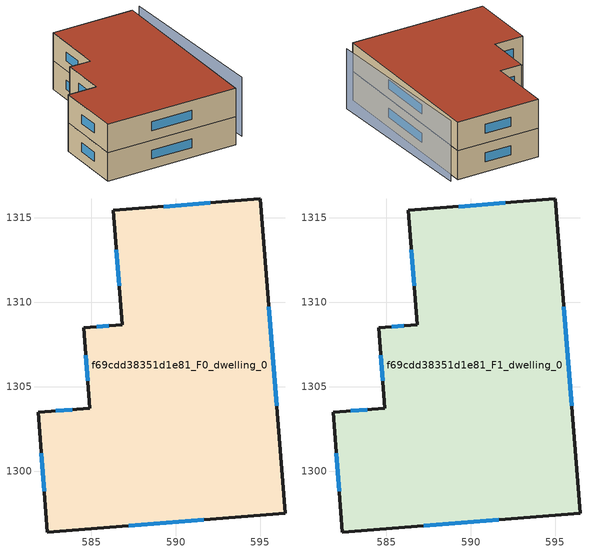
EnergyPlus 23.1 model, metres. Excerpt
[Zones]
f69cdd38351d1e81_F0_dwelling_0
 floor ground (EU_floor_Construction): 595.02,1316.11 596.47,1297.49 582.4,1296.39 581.85,1303.48 584.91,1303.72 584.54,1308.48 586.83,1308.66 586.3,1315.43 z0
 wall outside (EU_wall_Construction): 581.85,1303.48 582.4,1296.39 596.47,1297.49 595.02,1316.11 586.3,1315.43 586.83,1308.66 584.54,1308.48 584.91,1303.72 581.85,1303.48 z0:3
 window (EU_Window_Construction): 582.04,1301.05 582.21,1298.82 / 583.86,1303.64 582.9,1303.56 / 584.67,1306.85 584.79,1305.35 / 586.05,1308.6 585.33,1308.54 / 586.48,1313.11 586.65,1310.98 / 592.03,1315.87 589.29,1315.66 / 595.97,1303.86 595.51,1309.73 / 587.21,1296.77 591.65,1297.11 z1.03:1.97
f69cdd38351d1e81_F1_dwelling_0
 floor to f69cdd38351d1e81_F0_dwelling_0 (EU_floor_Construction): 595.01,1316.11 596.47,1297.49 582.4,1296.39 581.85,1303.48 584.91,1303.72 584.54,1308.48 586.83,1308.66 586.3,1315.43 z3
 wall outside (EU_wall_Construction): 581.85,1303.48 582.4,1296.39 596.47,1297.49 595.02,1316.11 586.3,1315.43 586.83,1308.66 584.54,1308.48 584.91,1303.72 581.85,1303.48 z3:6
 window (EU_Window_Construction): 582.04,1301.05 582.21,1298.82 / 583.86,1303.64 582.9,1303.56 / 584.67,1306.85 584.79,1305.35 / 586.05,1308.6 585.33,1308.54 / 586.48,1313.11 586.65,1310.98 / 592.03,1315.87 589.29,1315.66 / 595.97,1303.86 595.51,1309.73 / 587.21,1296.77 591.65,1297.11 z4.03:4.97
 roof outside (EU_roof_Construction): 596.47,1297.49 595.02,1316.11 586.3,1315.43 586.83,1308.66 584.54,1308.48 584.91,1303.72 581.85,1303.48 582.4,1296.39 z6
shading: 597.78,1298.79 595.74,1316.07 z0:6.3
[Building]
EU S2 Campaign: North Axis=0; Terrain=City; Solar Distribution=FullExterior
[Site:Location]
Cape.Town.Intl.AP: Latitude=-33.965; Longitude=18.602; Time Zone=2; Elevation=46
[SizingPeriod:WeatherFileDays]
AnnualSizingPeriod: Begin Month=1; Begin Day of Month=1; End Month=12; End Day of Month=31; Day of Week for Start Day=Monday; Use Weather File Daylight Saving Period=No; Use Weather File Rain and Snow Indicators=No
[MATERIAL]
EU_InternalMass_Material: Roughness=MediumRough; Thickness=0.1; Conductivity=1; Density=1800; Specific Heat=900; Thermal Absorptance=0.9; Solar Absorptance=0.7; Visible Absorptance=0.7
[MATERIAL:NOMASS] Roughness=MediumRough; Thermal Absorptance=0.9; Solar Absorptance=0.7; Visible Absorptance=0.7
Name | Thermal Resistance
EU_wall_NoMass | 0.493876
EU_roof_NoMass | 0.449382
EU_floor_NoMass | 1.25
[WINDOWMATERIAL:SIMPLEGLAZINGSYSTEM]
EU_Window_SimpleGlazing: UFactor=4.4; Solar Heat Gain Coefficient=0.85; Visible Transmittance=0.85
[CONSTRUCTION]
EU_wall_Construction: EU_wall_NoMass
EU_roof_Construction: EU_roof_NoMass
EU_floor_Construction: EU_floor_NoMass
EU_Window_Construction: EU_Window_SimpleGlazing
EU_InternalMass_Construction: EU_InternalMass_Material
[ZONE] Type=1; Multiplier=1; Ceiling Height=autocalculate; Volume=636.911; Floor Area=autocalculate; Part of Total Floor Area=Yes
f69cdd38351d1e81_F0_dwelling_0; f69cdd38351d1e81_F1_dwelling_0
[INTERNALMASS] Construction=EU_InternalMass_Construction; Surface Area=212.304
Name | Zone or ZoneList
f69cdd38351d1e81_F0_dwelling_0_EU_InternalMass | f69cdd38351d1e81_F0_dwelling_0
f69cdd38351d1e81_F1_dwelling_0_EU_InternalMass | f69cdd38351d1e81_F1_dwelling_0
[OTHEREQUIPMENT] Fuel Type=Electricity; Design Level Calculation Method=Watts/Area; Power per Zone Floor Area=1; Fraction Latent=0; Fraction Radiant=0; Fraction Lost=0; Carbon Dioxide Generation Rate=0; EndUse Subcategory=EU_Step8_InternalGains
Name | Zone or ZoneList or Space or SpaceList | Schedule
EU_Step8_InternalGain_f69cdd38351d1e81_F0_dwelling_0_f000 | f69cdd38351d1e81_F0_dwelling_0 | EU_Step8_GainSchedule_f69cdd38351d1e81_F0_dwelling_0_f000
EU_Step8_InternalGain_f69cdd38351d1e81_F1_dwelling_0_f000 | f69cdd38351d1e81_F1_dwelling_0 | EU_Step8_GainSchedule_f69cdd38351d1e81_F1_dwelling_0_f000
[ZONEVENTILATION:DESIGNFLOWRATE] Schedule=EU_AlwaysOn; Design Flow Rate Calculation Method=AirChanges/Hour; Air Changes per Hour=0.64; Ventilation Type=Natural; Fan Pressure Rise=0; Fan Total Efficiency=1; Constant Term Coefficient=1; Temperature Term Coefficient=0; Velocity Term Coefficient=0; Velocity Squared Term Coefficient=0; Minimum Indoor Temperature=-100; Maximum Indoor Temperature=100; Delta Temperature=-100; Minimum Outdoor Temperature=-100; Maximum Outdoor Temperature=100; Maximum Wind Speed=40
Name | Zone or ZoneList or Space or SpaceList
EU_ConstantAir_f69cdd38351d1e81_F0_dwelling_0 | f69cdd38351d1e81_F0_dwelling_0
EU_ConstantAir_f69cdd38351d1e81_F1_dwelling_0 | f69cdd38351d1e81_F1_dwelling_0
[HVACTEMPLATE:THERMOSTAT] Constant Heating Setpoint=20; Constant Cooling Setpoint=50
EU_HeatOnly_f69cdd38351d1e81_F0_dwelling_0; EU_HeatOnly_f69cdd38351d1e81_F1_dwelling_0
[HVACTEMPLATE:ZONE:IDEALLOADSAIRSYSTEM] System Availability Schedule=EU_AlwaysOn; Maximum Heating Supply Air Temperature=50; Minimum Cooling Supply Air Temperature=13; Maximum Heating Supply Air Humidity Ratio=0.0156; Minimum Cooling Supply Air Humidity Ratio=0.0077; Heating Limit=NoLimit; Cooling Limit=NoLimit; Heating Availability Schedule=EU_AlwaysOn; Cooling Availability Schedule=EU_CoolingOff; Dehumidification Control Type=ConstantSensibleHeatRatio; Cooling Sensible Heat Ratio=0.7; Dehumidification Setpoint=60; Humidification Control Type=None; Humidification Setpoint=30; Outdoor Air Method=None; Outdoor Air Flow Rate per Person=0.00944; Outdoor Air Flow Rate per Zone Floor Area=0; Outdoor Air Flow Rate per Zone=0; Demand Controlled Ventilation Type=None; Outdoor Air Economizer Type=NoEconomizer; Heat Recovery Type=None; Sensible Heat Recovery Effectiveness=0.7; Latent Heat Recovery Effectiveness=0.65
Name | Template Thermostat
f69cdd38351d1e81_F0_dwelling_0 | EU_HeatOnly_f69cdd38351d1e81_F0_dwelling_0
f69cdd38351d1e81_F1_dwelling_0 | EU_HeatOnly_f69cdd38351d1e81_F1_dwelling_0
[SIZING:ZONE] Zone Cooling Design Supply Air Temperature Input Method=SupplyAirTemperature; Zone Cooling Design Supply Air Temperature=13; Zone Heating Design Supply Air Temperature Input Method=SupplyAirTemperature; Zone Heating Design Supply Air Temperature=50; Zone Cooling Design Supply Air Humidity Ratio=0.008; Zone Heating Design Supply Air Humidity Ratio=0.008; Cooling Design Air Flow Method=DesignDay; Cooling Design Air Flow Rate=0; Cooling Minimum Air Flow per Zone Floor Area=0.000762; Cooling Minimum Air Flow=0; Cooling Minimum Air Flow Fraction=0.2; Heating Design Air Flow Method=DesignDay; Heating Design Air Flow Rate=0; Heating Maximum Air Flow per Zone Floor Area=0.002032; Heating Maximum Air Flow=0.141576; Heating Maximum Air Flow Fraction=0.3; Account for Dedicated Outdoor Air System=No; Dedicated Outdoor Air System Control Strategy=NeutralSupplyAir; Dedicated Outdoor Air Low Setpoint Temperature for Design=autosize; Dedicated Outdoor Air High Setpoint Temperature for Design=autosize; Zone Load Sizing Method=Sensible Load Only No Latent Load; Zone Latent Cooling Design Supply Air Humidity Ratio Input Method=HumidityRatioDifference; Zone Cooling Design Supply Air Humidity Ratio Difference=0.005; Zone Latent Heating Design Supply Air Humidity Ratio Input Method=HumidityRatioDifference; Zone Humidification Design Supply Air Humidity Ratio Difference=0.005
f69cdd38351d1e81_F0_dwelling_0; f69cdd38351d1e81_F1_dwelling_0
[SCHEDULE:CONSTANT]
Name | Hourly Value
EU_AlwaysOn | 1
EU_CoolingOff | 0
[SCHEDULE:FILE] Column Number=1; Rows to Skip at Top=0; Number of Hours of Data=8760; Column Separator=Comma; Interpolate to Timestep=No; Minutes per Item=60; Adjust Schedule for Daylight Savings=Yes
Name | File
EU_Step8_GainSchedule_f69cdd38351d1e81_F0_dwelling_0_f000 | ../../schedules/f69cdd38351d1e81/f69cdd38351d1e81_F0_dwelling_0_f000_gain.csv
EU_Step8_GainSchedule_f69cdd38351d1e81_F1_dwelling_0_f000 | ../../schedules/f69cdd38351d1e81/f69cdd38351d1e81_F1_dwelling_0_f000_gain.csv
